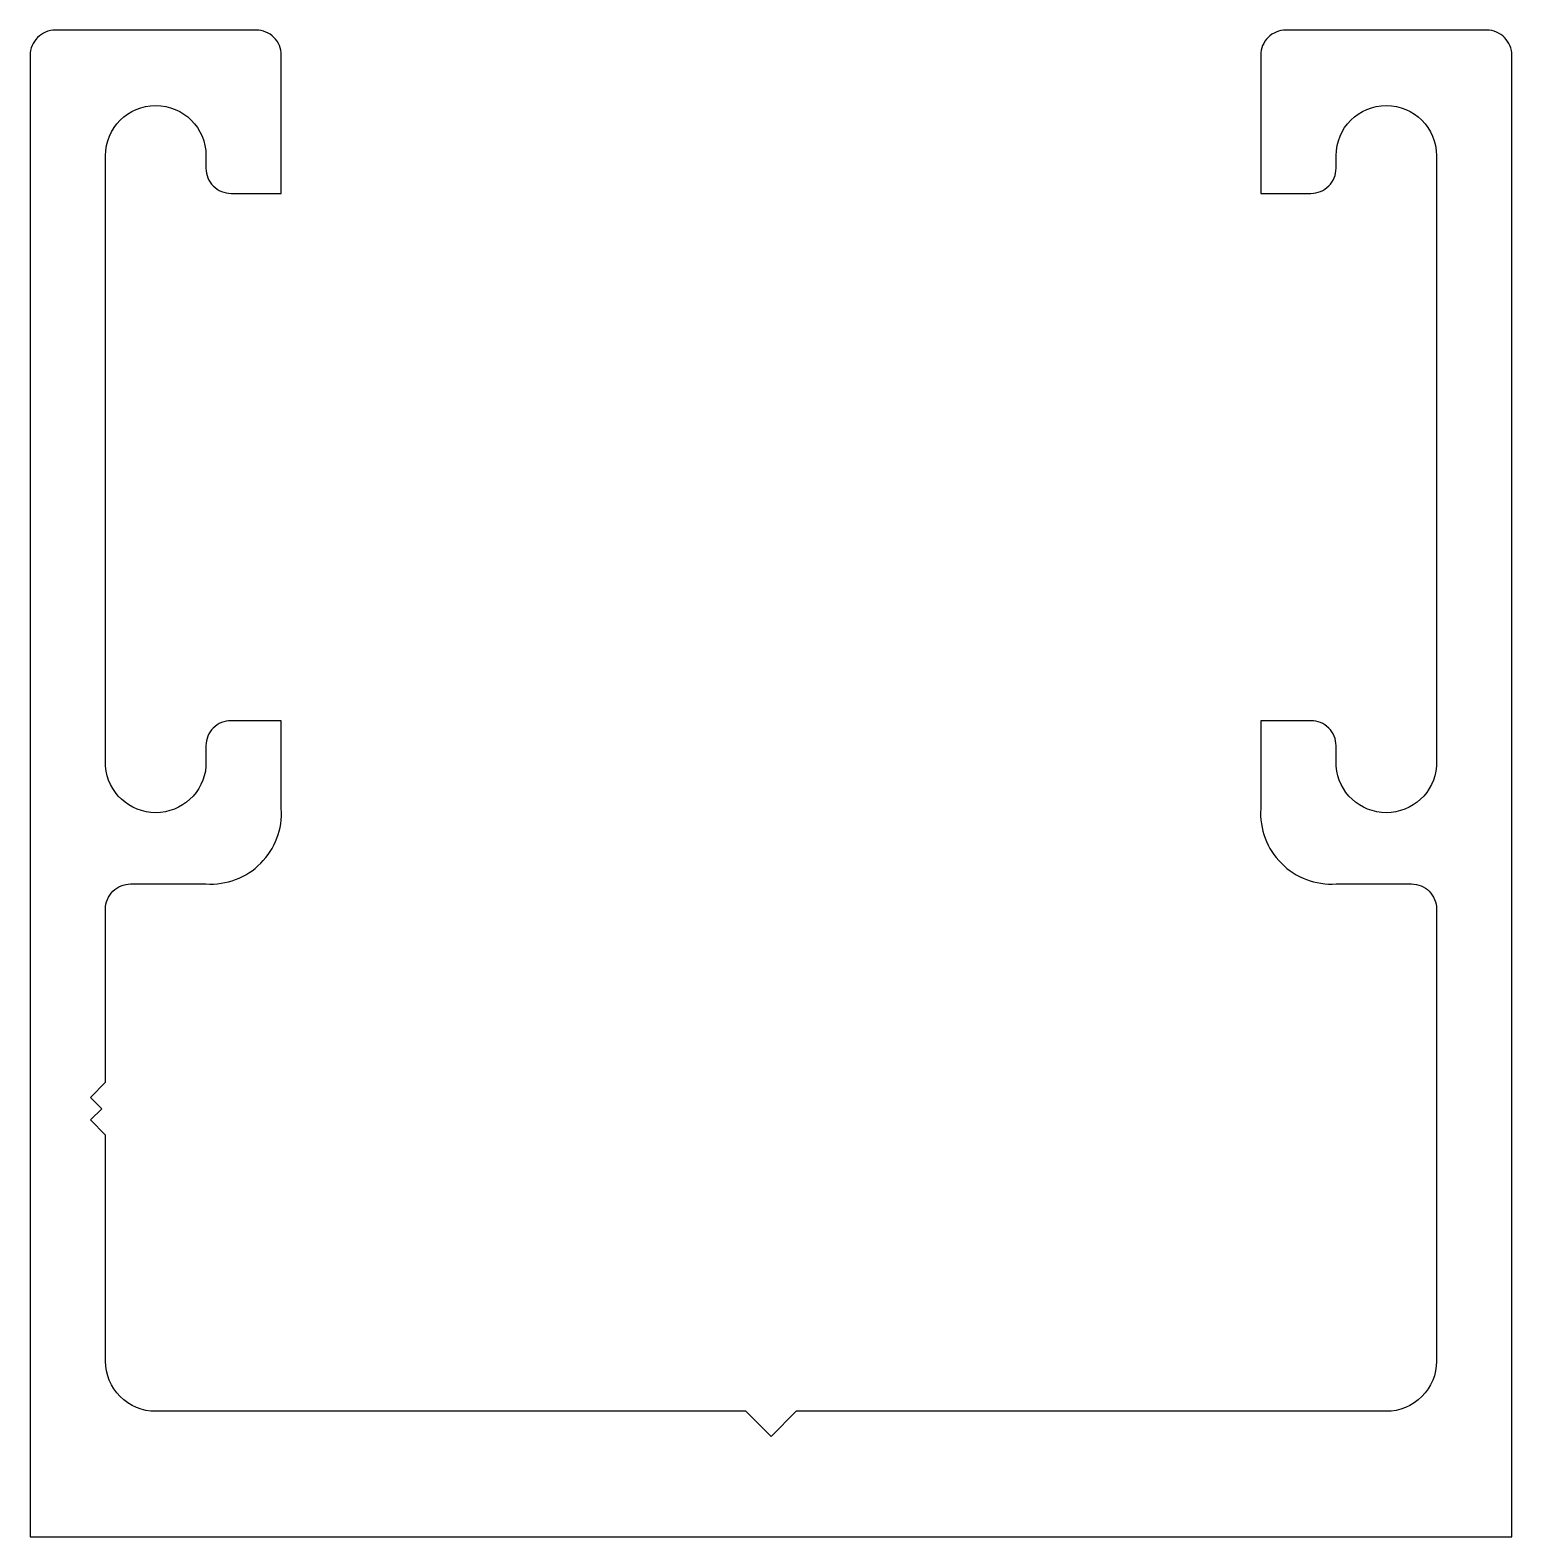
# Model space of a CAD drawing. Extents: x 292 to 321.5, y 721.1 to 751.1.
import ezdxf

# ---------------------------------------------------------------- set-up
doc = ezdxf.new("R2010")
doc.units = 0
doc.layers.get('0').update_dxf_attribs({"linetype": 'CONTINUOUS'})

msp = doc.modelspace()

# ---------------------------------------------------------------- linework, layer by layer
msp.add_lwpolyline([(294.033, 734.115), (295.533, 734.115), (295.533, 734.115, 0.453365), (297.033, 735.615), (297.033, 737.365), (296.033, 737.365, 0.414214), (295.533, 736.865), (295.533, 736.458, -0.924565), (293.533, 736.458), (293.533, 748.614, -1), (295.533, 748.614), (295.533, 748.365, 0.414214), (296.033, 747.865), (297.033, 747.865), (297.033, 750.615, 0.414214), (296.533, 751.115), (295.533, 751.115), (295.533, 751.114), (292.533, 751.114, 0.414214), (292.033, 750.614), (292.033, 721.114), (321.533, 721.114), (321.533, 750.614, 0.414214), (321.033, 751.114), (318.033, 751.114), (318.033, 751.115), (317.033, 751.115, 0.414214), (316.533, 750.615), (316.533, 747.865), (317.533, 747.865, 0.414214), (318.033, 748.365), (318.033, 748.614, -1), (320.033, 748.614), (320.033, 736.458, -0.924565), (318.033, 736.458), (318.033, 736.865, 0.414214), (317.533, 737.365), (316.533, 737.365), (316.533, 735.615, 0.453365), (318.033, 734.115), (318.033, 734.115), (319.533, 734.115, -0.414214), (320.033, 733.615), (320.033, 724.614, -0.414214), (319.033, 723.614), (307.283, 723.614), (306.783, 723.114), (306.283, 723.614), (294.533, 723.614, -0.414214), (293.533, 724.614), (293.533, 729.115), (293.233, 729.415), (293.458, 729.64), (293.233, 729.865), (293.533, 730.165), (293.533, 733.615, -0.414214)], format="xyb", close=True)

doc.saveas('drawing.dxf')
